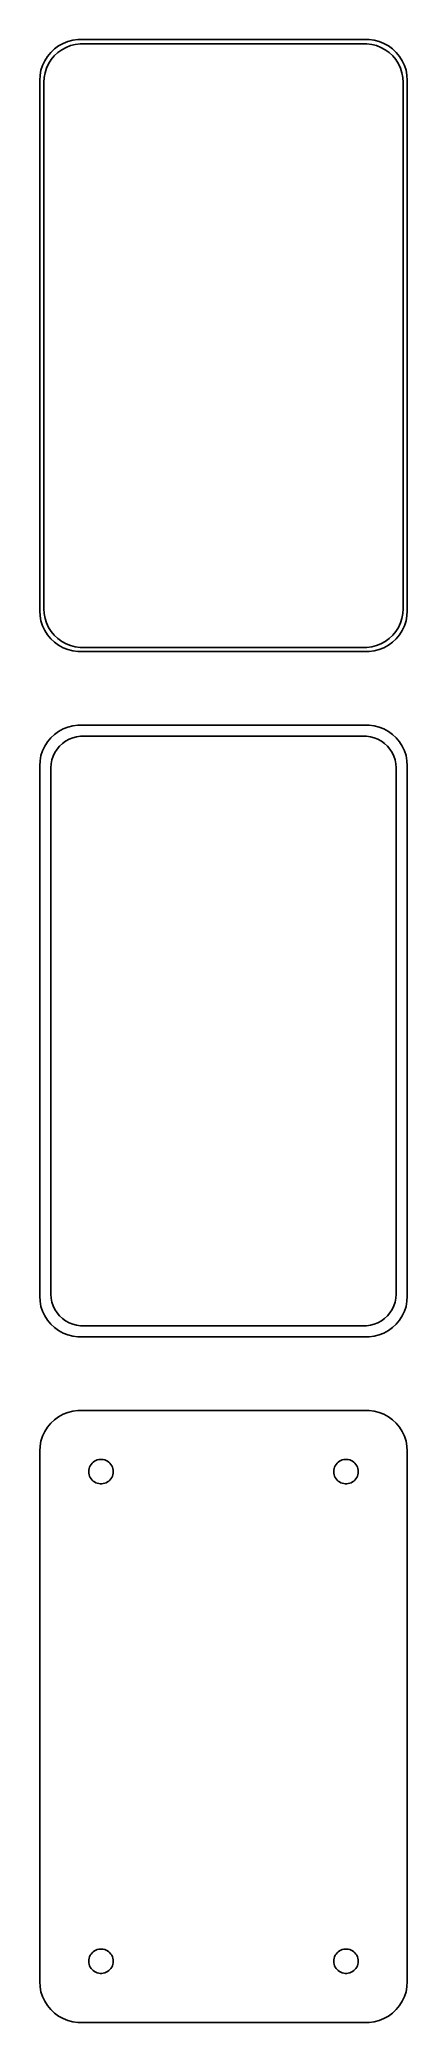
# Model space of a CAD drawing. Header units: metres. Extents: x -22 to 22, y 131 to 373.
import ezdxf

# ---------------------------------------------------------------- set-up
doc = ezdxf.new("R2010")
doc.units = ezdxf.units.M

msp = doc.modelspace()

# ---------------------------------------------------------------- linework, layer by layer
for p, q in [((-21.1448, 371.923), (-21.5451, 371.439)), ((-20.6871, 372.353), (-21.1448, 371.923)), ((-20.7126, 371.502), (-20.2778, 371.91)), ((-20.1791, 372.722), (-20.6871, 372.353)), ((-20.2778, 371.91), (-19.7952, 372.261)), ((-19.6289, 373.024), (-20.1791, 372.722)), ((-19.7952, 372.261), (-19.2724, 372.548)), ((-19.0451, 373.255), (-19.6289, 373.024)), ((-19.2724, 372.548), (-18.7178, 372.768)), ((-18.4369, 373.411), (-19.0451, 373.255)), ((-18.7178, 372.768), (-18.1401, 372.916)), ((-17.8139, 373.49), (-18.4369, 373.411)), ((-18.1401, 372.916), (-17.5482, 372.991)), ((17.8139, 373.49), (-17.8139, 373.49)), ((-17.5482, 372.991), (17.5482, 372.991)), ((17.5482, 372.991), (18.1401, 372.916)), ((18.4369, 373.411), (17.8139, 373.49)), ((18.1401, 372.916), (18.7178, 372.768)), ((19.0451, 373.255), (18.4369, 373.411)), ((18.7178, 372.768), (19.2724, 372.548)), ((19.6289, 373.024), (19.0451, 373.255)), ((19.2724, 372.548), (19.7952, 372.261)), ((20.1791, 372.722), (19.6289, 373.024)), ((19.7952, 372.261), (20.2778, 371.91)), ((20.6871, 372.353), (20.1791, 372.722)), ((20.2778, 371.91), (20.7126, 371.502)), ((21.1448, 371.923), (20.6871, 372.353)), ((21.5451, 371.439), (21.1448, 371.923)), ((-22.3429, 369.743), (-22.4606, 369.127)), ((-22.1489, 370.341), (-22.3429, 369.743)), ((-21.8815, 370.909), (-22.1489, 370.341)), ((-21.9625, 368.845), (-21.8508, 369.431)), ((-21.5451, 371.439), (-21.8815, 370.909)), ((-21.8508, 369.431), (-21.6664, 369.999)), ((-21.6664, 369.999), (-21.4124, 370.538)), ((-21.4124, 370.538), (-21.0928, 371.042)), ((-21.0928, 371.042), (-20.7126, 371.502)), ((20.7126, 371.502), (21.0928, 371.042)), ((21.0928, 371.042), (21.4124, 370.538)), ((21.4124, 370.538), (21.6664, 369.999)), ((21.8815, 370.909), (21.5451, 371.439)), ((21.6664, 369.999), (21.8508, 369.431)), ((21.8508, 369.431), (21.9625, 368.845)), ((22.1489, 370.341), (21.8815, 370.909)), ((22.3429, 369.743), (22.1489, 370.341)), ((22.4606, 369.127), (22.3429, 369.743)), ((-22.4606, 369.127), (-22.5, 368.5)), ((-22.5, 368.5), (-22.5, 303.5)), ((-22, 368.25), (-21.9625, 368.845)), ((-22, 303.75), (-22, 368.25)), ((21.9625, 368.845), (22, 368.25)), ((22, 368.25), (22, 303.75)), ((22.5, 368.5), (22.4606, 369.127)), ((22.5, 303.5), (22.5, 368.5)), ((-21.9625, 303.155), (-22, 303.75)), ((22, 303.75), (21.9625, 303.155)), ((-22.5, 303.5), (-22.4606, 302.873)), ((-22.4606, 302.873), (-22.3429, 302.257)), ((-22.3429, 302.257), (-22.1489, 301.659)), ((-22.1489, 301.659), (-21.8815, 301.091)), ((-21.8508, 302.569), (-21.9625, 303.155)), ((-21.6664, 302.001), (-21.8508, 302.569)), ((-21.4124, 301.462), (-21.6664, 302.001)), ((-21.0928, 300.958), (-21.4124, 301.462)), ((21.4124, 301.462), (21.0928, 300.958)), ((21.6664, 302.001), (21.4124, 301.462)), ((21.8508, 302.569), (21.6664, 302.001)), ((21.9625, 303.155), (21.8508, 302.569)), ((21.8815, 301.091), (22.1489, 301.659)), ((22.1489, 301.659), (22.3429, 302.257)), ((22.3429, 302.257), (22.4606, 302.873)), ((22.4606, 302.873), (22.5, 303.5)), ((-21.8815, 301.091), (-21.5451, 300.561)), ((-21.5451, 300.561), (-21.1448, 300.077)), ((-21.1448, 300.077), (-20.6871, 299.647)), ((-20.7126, 300.498), (-21.0928, 300.958)), ((-20.2778, 300.09), (-20.7126, 300.498)), ((-20.6871, 299.647), (-20.1791, 299.278)), ((-19.7952, 299.739), (-20.2778, 300.09)), ((-20.1791, 299.278), (-19.6289, 298.976)), ((-19.2724, 299.452), (-19.7952, 299.739)), ((-19.6289, 298.976), (-19.0451, 298.745)), ((-18.7178, 299.232), (-19.2724, 299.452)), ((-18.1401, 299.084), (-18.7178, 299.232)), ((-17.5482, 299.009), (-18.1401, 299.084)), ((17.5482, 299.009), (-17.5482, 299.009)), ((18.1401, 299.084), (17.5482, 299.009)), ((18.7178, 299.232), (18.1401, 299.084)), ((19.2724, 299.452), (18.7178, 299.232)), ((19.0451, 298.745), (19.6289, 298.976)), ((19.7952, 299.739), (19.2724, 299.452)), ((19.6289, 298.976), (20.1791, 299.278)), ((20.2778, 300.09), (19.7952, 299.739)), ((20.1791, 299.278), (20.6871, 299.647)), ((20.7126, 300.498), (20.2778, 300.09)), ((20.6871, 299.647), (21.1448, 300.077)), ((21.0928, 300.958), (20.7126, 300.498)), ((21.1448, 300.077), (21.5451, 300.561)), ((21.5451, 300.561), (21.8815, 301.091)), ((-19.0451, 298.745), (-18.4369, 298.589)), ((-18.4369, 298.589), (-17.8139, 298.51)), ((-17.8139, 298.51), (17.8139, 298.51)), ((17.8139, 298.51), (18.4369, 298.589)), ((18.4369, 298.589), (19.0451, 298.745)), ((-19.0451, 289.255), (-19.6289, 289.024)), ((-18.4369, 289.411), (-19.0451, 289.255)), ((-17.8139, 289.49), (-18.4369, 289.411)), ((17.8139, 289.49), (-17.8139, 289.49)), ((18.4369, 289.411), (17.8139, 289.49)), ((19.0451, 289.255), (18.4369, 289.411)), ((19.6289, 289.024), (19.0451, 289.255)), ((-21.8815, 286.909), (-22.1489, 286.341)), ((-21.5451, 287.439), (-21.8815, 286.909)), ((-21.1448, 287.923), (-21.5451, 287.439)), ((-20.6871, 288.353), (-21.1448, 287.923)), ((-20.1791, 288.722), (-20.6871, 288.353)), ((-20.3805, 286.524), (-20.0707, 286.899)), ((-19.6289, 289.024), (-20.1791, 288.722)), ((-20.0707, 286.899), (-19.7165, 287.231)), ((-19.7165, 287.231), (-19.3234, 287.517)), ((-19.3234, 287.517), (-18.8975, 287.751)), ((-18.8975, 287.751), (-18.4457, 287.93)), ((-18.4457, 287.93), (-17.9751, 288.051)), ((-17.9751, 288.051), (-17.493, 288.112)), ((-17.493, 288.112), (17.493, 288.112)), ((17.493, 288.112), (17.9751, 288.051)), ((17.9751, 288.051), (18.4457, 287.93)), ((18.4457, 287.93), (18.8975, 287.751)), ((18.8975, 287.751), (19.3234, 287.517)), ((19.3234, 287.517), (19.7165, 287.231)), ((20.1791, 288.722), (19.6289, 289.024)), ((19.7165, 287.231), (20.0707, 286.899)), ((20.0707, 286.899), (20.3805, 286.524)), ((20.6871, 288.353), (20.1791, 288.722)), ((21.1448, 287.923), (20.6871, 288.353)), ((21.5451, 287.439), (21.1448, 287.923)), ((21.8815, 286.909), (21.5451, 287.439)), ((22.1489, 286.341), (21.8815, 286.909)), ((-22.4606, 285.127), (-22.5, 284.5)), ((-22.5, 284.5), (-22.5, 219.5)), ((-22.3429, 285.743), (-22.4606, 285.127)), ((-22.1489, 286.341), (-22.3429, 285.743)), ((-21.1195, 284.25), (-21.089, 284.735)), ((-21.089, 284.735), (-20.9979, 285.212)), ((-20.9979, 285.212), (-20.8477, 285.674)), ((-20.8477, 285.674), (-20.6408, 286.114)), ((-20.6408, 286.114), (-20.3805, 286.524)), ((20.3805, 286.524), (20.6408, 286.114)), ((20.6408, 286.114), (20.8477, 285.674)), ((20.8477, 285.674), (20.9979, 285.212)), ((20.9979, 285.212), (21.089, 284.735)), ((21.089, 284.735), (21.1195, 284.25)), ((22.3429, 285.743), (22.1489, 286.341)), ((22.4606, 285.127), (22.3429, 285.743)), ((22.5, 284.5), (22.4606, 285.127)), ((22.5, 219.5), (22.5, 284.5)), ((-21.1195, 219.75), (-21.1195, 284.25)), ((21.1195, 284.25), (21.1195, 219.75)), ((-22.5, 219.5), (-22.4606, 218.873)), ((-22.4606, 218.873), (-22.3429, 218.257)), ((-21.089, 219.265), (-21.1195, 219.75)), ((-20.9979, 218.788), (-21.089, 219.265)), ((-20.8477, 218.326), (-20.9979, 218.788)), ((20.9979, 218.788), (20.8477, 218.326)), ((21.089, 219.265), (20.9979, 218.788)), ((21.1195, 219.75), (21.089, 219.265)), ((22.3429, 218.257), (22.4606, 218.873)), ((22.4606, 218.873), (22.5, 219.5)), ((-22.3429, 218.257), (-22.1489, 217.659)), ((-22.1489, 217.659), (-21.8815, 217.091)), ((-21.8815, 217.091), (-21.5451, 216.561)), ((-21.5451, 216.561), (-21.1448, 216.077)), ((-20.6408, 217.886), (-20.8477, 218.326)), ((-20.3805, 217.476), (-20.6408, 217.886)), ((-20.0707, 217.101), (-20.3805, 217.476)), ((-19.7165, 216.769), (-20.0707, 217.101)), ((-19.3234, 216.483), (-19.7165, 216.769)), ((-18.8975, 216.249), (-19.3234, 216.483)), ((19.3234, 216.483), (18.8975, 216.249)), ((19.7165, 216.769), (19.3234, 216.483)), ((20.0707, 217.101), (19.7165, 216.769)), ((20.3805, 217.476), (20.0707, 217.101)), ((20.6408, 217.886), (20.3805, 217.476)), ((20.8477, 218.326), (20.6408, 217.886)), ((21.1448, 216.077), (21.5451, 216.561)), ((21.5451, 216.561), (21.8815, 217.091)), ((21.8815, 217.091), (22.1489, 217.659)), ((22.1489, 217.659), (22.3429, 218.257)), ((-21.1448, 216.077), (-20.6871, 215.647)), ((-20.6871, 215.647), (-20.1791, 215.278)), ((-20.1791, 215.278), (-19.6289, 214.976)), ((-19.6289, 214.976), (-19.0451, 214.745)), ((-19.0451, 214.745), (-18.4369, 214.589)), ((-18.4457, 216.07), (-18.8975, 216.249)), ((-17.9751, 215.949), (-18.4457, 216.07)), ((-18.4369, 214.589), (-17.8139, 214.51)), ((-17.493, 215.888), (-17.9751, 215.949)), ((-17.8139, 214.51), (17.8139, 214.51)), ((17.493, 215.888), (-17.493, 215.888)), ((17.9751, 215.949), (17.493, 215.888)), ((17.8139, 214.51), (18.4369, 214.589)), ((18.4457, 216.07), (17.9751, 215.949)), ((18.4369, 214.589), (19.0451, 214.745)), ((18.8975, 216.249), (18.4457, 216.07)), ((19.0451, 214.745), (19.6289, 214.976)), ((19.6289, 214.976), (20.1791, 215.278)), ((20.1791, 215.278), (20.6871, 215.647)), ((20.6871, 215.647), (21.1448, 216.077)), ((-20.6871, 204.353), (-21.1448, 203.923)), ((-20.1791, 204.722), (-20.6871, 204.353)), ((-19.6289, 205.024), (-20.1791, 204.722)), ((-19.0451, 205.255), (-19.6289, 205.024)), ((-18.4369, 205.411), (-19.0451, 205.255)), ((-17.8139, 205.49), (-18.4369, 205.411)), ((17.8139, 205.49), (-17.8139, 205.49)), ((18.4369, 205.411), (17.8139, 205.49)), ((19.0451, 205.255), (18.4369, 205.411)), ((19.6289, 205.024), (19.0451, 205.255)), ((20.1791, 204.722), (19.6289, 205.024)), ((20.6871, 204.353), (20.1791, 204.722)), ((21.1448, 203.923), (20.6871, 204.353)), ((-22.3429, 201.743), (-22.4606, 201.127)), ((-22.1489, 202.341), (-22.3429, 201.743)), ((-21.8815, 202.909), (-22.1489, 202.341)), ((-21.5451, 203.439), (-21.8815, 202.909)), ((-21.1448, 203.923), (-21.5451, 203.439)), ((21.5451, 203.439), (21.1448, 203.923)), ((21.8815, 202.909), (21.5451, 203.439)), ((22.1489, 202.341), (21.8815, 202.909)), ((22.3429, 201.743), (22.1489, 202.341)), ((22.4606, 201.127), (22.3429, 201.743)), ((-22.4606, 201.127), (-22.5, 200.5)), ((-22.5, 200.5), (-22.5, 135.5)), ((-15.9561, 199.156), (-15.8037, 199.266)), ((-15.8037, 199.266), (-15.6387, 199.357)), ((-15.6387, 199.357), (-15.4635, 199.427)), ((-15.4635, 199.427), (-15.2811, 199.473)), ((-15.2811, 199.473), (-15.0942, 199.497)), ((-15.0942, 199.497), (-14.9058, 199.497)), ((-14.9058, 199.497), (-14.7189, 199.473)), ((-14.7189, 199.473), (-14.5365, 199.427)), ((-14.5365, 199.427), (-14.3613, 199.357)), ((-14.3613, 199.357), (-14.1963, 199.266)), ((-14.1963, 199.266), (-14.0439, 199.156)), ((14.0439, 199.156), (14.1963, 199.266)), ((14.1963, 199.266), (14.3613, 199.357)), ((14.3613, 199.357), (14.5365, 199.427)), ((14.5365, 199.427), (14.7189, 199.473)), ((14.7189, 199.473), (14.9058, 199.497)), ((14.9058, 199.497), (15.0942, 199.497)), ((15.0942, 199.497), (15.2811, 199.473)), ((15.2811, 199.473), (15.4635, 199.427)), ((15.4635, 199.427), (15.6387, 199.357)), ((15.6387, 199.357), (15.8037, 199.266)), ((15.8037, 199.266), (15.9561, 199.156)), ((22.5, 200.5), (22.4606, 201.127)), ((22.5, 135.5), (22.5, 200.5)), ((-16.5, 198), (-16.4882, 198.188)), ((-16.4882, 197.812), (-16.5, 198)), ((-16.4882, 198.188), (-16.4529, 198.373)), ((-16.4529, 197.627), (-16.4882, 197.812)), ((-16.4529, 198.373), (-16.3947, 198.552)), ((-16.3947, 197.448), (-16.4529, 197.627)), ((-16.3947, 198.552), (-16.3145, 198.723)), ((-16.3145, 197.277), (-16.3947, 197.448)), ((-16.3145, 198.723), (-16.2135, 198.882)), ((-16.2135, 197.118), (-16.3145, 197.277)), ((-16.2135, 198.882), (-16.0934, 199.027)), ((-16.0934, 196.973), (-16.2135, 197.118)), ((-16.0934, 199.027), (-15.9561, 199.156)), ((-15.9561, 196.844), (-16.0934, 196.973)), ((-15.8037, 196.734), (-15.9561, 196.844)), ((-14.0439, 196.844), (-14.1963, 196.734)), ((-14.0439, 199.156), (-13.9065, 199.027)), ((-13.9065, 196.973), (-14.0439, 196.844)), ((-13.9065, 199.027), (-13.7865, 198.882)), ((-13.7865, 197.118), (-13.9065, 196.973)), ((-13.7865, 198.882), (-13.6855, 198.723)), ((-13.6855, 197.277), (-13.7865, 197.118)), ((-13.6855, 198.723), (-13.6053, 198.552)), ((-13.6053, 197.448), (-13.6855, 197.277)), ((-13.6053, 198.552), (-13.5471, 198.373)), ((-13.5471, 197.627), (-13.6053, 197.448)), ((-13.5471, 198.373), (-13.5118, 198.188)), ((-13.5118, 197.812), (-13.5471, 197.627)), ((-13.5118, 198.188), (-13.5, 198)), ((-13.5, 198), (-13.5118, 197.812)), ((13.5, 198), (13.5118, 198.188)), ((13.5118, 197.812), (13.5, 198)), ((13.5118, 198.188), (13.5471, 198.373)), ((13.5471, 197.627), (13.5118, 197.812)), ((13.5471, 198.373), (13.6053, 198.552)), ((13.6053, 197.448), (13.5471, 197.627)), ((13.6053, 198.552), (13.6855, 198.723)), ((13.6855, 197.277), (13.6053, 197.448)), ((13.6855, 198.723), (13.7865, 198.882)), ((13.7865, 197.118), (13.6855, 197.277)), ((13.7865, 198.882), (13.9065, 199.027)), ((13.9065, 196.973), (13.7865, 197.118)), ((13.9065, 199.027), (14.0439, 199.156)), ((14.0439, 196.844), (13.9065, 196.973)), ((14.1963, 196.734), (14.0439, 196.844)), ((15.9561, 196.844), (15.8037, 196.734)), ((15.9561, 199.156), (16.0934, 199.027)), ((16.0934, 196.973), (15.9561, 196.844)), ((16.0934, 199.027), (16.2135, 198.882)), ((16.2135, 197.118), (16.0934, 196.973)), ((16.2135, 198.882), (16.3145, 198.723)), ((16.3145, 197.277), (16.2135, 197.118)), ((16.3145, 198.723), (16.3947, 198.552)), ((16.3947, 197.448), (16.3145, 197.277)), ((16.3947, 198.552), (16.4529, 198.373)), ((16.4529, 197.627), (16.3947, 197.448)), ((16.4529, 198.373), (16.4882, 198.188)), ((16.4882, 197.812), (16.4529, 197.627)), ((16.4882, 198.188), (16.5, 198)), ((16.5, 198), (16.4882, 197.812)), ((-15.6387, 196.643), (-15.8037, 196.734)), ((-15.4635, 196.573), (-15.6387, 196.643)), ((-15.2811, 196.527), (-15.4635, 196.573)), ((-15.0942, 196.503), (-15.2811, 196.527)), ((-14.9058, 196.503), (-15.0942, 196.503)), ((-14.7189, 196.527), (-14.9058, 196.503)), ((-14.5365, 196.573), (-14.7189, 196.527)), ((-14.3613, 196.643), (-14.5365, 196.573)), ((-14.1963, 196.734), (-14.3613, 196.643)), ((14.3613, 196.643), (14.1963, 196.734)), ((14.5365, 196.573), (14.3613, 196.643)), ((14.7189, 196.527), (14.5365, 196.573)), ((14.9058, 196.503), (14.7189, 196.527)), ((15.0942, 196.503), (14.9058, 196.503)), ((15.2811, 196.527), (15.0942, 196.503)), ((15.4635, 196.573), (15.2811, 196.527)), ((15.6387, 196.643), (15.4635, 196.573)), ((15.8037, 196.734), (15.6387, 196.643)), ((-16.4529, 138.373), (-16.3947, 138.552)), ((-16.3947, 138.552), (-16.3145, 138.723)), ((-16.3145, 138.723), (-16.2135, 138.882)), ((-16.2135, 138.882), (-16.0934, 139.027)), ((-16.0934, 139.027), (-15.9561, 139.156)), ((-15.9561, 139.156), (-15.8037, 139.266)), ((-15.8037, 139.266), (-15.6387, 139.357)), ((-15.6387, 139.357), (-15.4635, 139.427)), ((-15.4635, 139.427), (-15.2811, 139.473)), ((-15.2811, 139.473), (-15.0942, 139.497)), ((-15.0942, 139.497), (-14.9058, 139.497)), ((-14.9058, 139.497), (-14.7189, 139.473)), ((-14.7189, 139.473), (-14.5365, 139.427)), ((-14.5365, 139.427), (-14.3613, 139.357)), ((-14.3613, 139.357), (-14.1963, 139.266)), ((-14.1963, 139.266), (-14.0439, 139.156)), ((-14.0439, 139.156), (-13.9065, 139.027)), ((-13.9065, 139.027), (-13.7865, 138.882)), ((-13.7865, 138.882), (-13.6855, 138.723)), ((-13.6855, 138.723), (-13.6053, 138.552)), ((-13.6053, 138.552), (-13.5471, 138.373)), ((13.5471, 138.373), (13.6053, 138.552)), ((13.6053, 138.552), (13.6855, 138.723)), ((13.6855, 138.723), (13.7865, 138.882)), ((13.7865, 138.882), (13.9065, 139.027)), ((13.9065, 139.027), (14.0439, 139.156)), ((14.0439, 139.156), (14.1963, 139.266)), ((14.1963, 139.266), (14.3613, 139.357)), ((14.3613, 139.357), (14.5365, 139.427)), ((14.5365, 139.427), (14.7189, 139.473)), ((14.7189, 139.473), (14.9058, 139.497)), ((14.9058, 139.497), (15.0942, 139.497)), ((15.0942, 139.497), (15.2811, 139.473)), ((15.2811, 139.473), (15.4635, 139.427)), ((15.4635, 139.427), (15.6387, 139.357)), ((15.6387, 139.357), (15.8037, 139.266)), ((15.8037, 139.266), (15.9561, 139.156)), ((15.9561, 139.156), (16.0934, 139.027)), ((16.0934, 139.027), (16.2135, 138.882)), ((16.2135, 138.882), (16.3145, 138.723)), ((16.3145, 138.723), (16.3947, 138.552)), ((16.3947, 138.552), (16.4529, 138.373)), ((-16.5, 138), (-16.4882, 138.188)), ((-16.4882, 137.812), (-16.5, 138)), ((-16.4882, 138.188), (-16.4529, 138.373)), ((-16.4529, 137.627), (-16.4882, 137.812)), ((-16.3947, 137.448), (-16.4529, 137.627)), ((-16.3145, 137.277), (-16.3947, 137.448)), ((-16.2135, 137.118), (-16.3145, 137.277)), ((-16.0934, 136.973), (-16.2135, 137.118)), ((-15.9561, 136.844), (-16.0934, 136.973)), ((-15.8037, 136.734), (-15.9561, 136.844)), ((-15.6387, 136.643), (-15.8037, 136.734)), ((-15.4635, 136.573), (-15.6387, 136.643)), ((-15.2811, 136.527), (-15.4635, 136.573)), ((-15.0942, 136.503), (-15.2811, 136.527)), ((-14.9058, 136.503), (-15.0942, 136.503)), ((-14.7189, 136.527), (-14.9058, 136.503)), ((-14.5365, 136.573), (-14.7189, 136.527)), ((-14.3613, 136.643), (-14.5365, 136.573)), ((-14.1963, 136.734), (-14.3613, 136.643)), ((-14.0439, 136.844), (-14.1963, 136.734)), ((-13.9065, 136.973), (-14.0439, 136.844)), ((-13.7865, 137.118), (-13.9065, 136.973)), ((-13.6855, 137.277), (-13.7865, 137.118)), ((-13.6053, 137.448), (-13.6855, 137.277)), ((-13.5471, 137.627), (-13.6053, 137.448)), ((-13.5471, 138.373), (-13.5118, 138.188)), ((-13.5118, 137.812), (-13.5471, 137.627)), ((-13.5118, 138.188), (-13.5, 138)), ((-13.5, 138), (-13.5118, 137.812)), ((13.5, 138), (13.5118, 138.188)), ((13.5118, 137.812), (13.5, 138)), ((13.5118, 138.188), (13.5471, 138.373)), ((13.5471, 137.627), (13.5118, 137.812)), ((13.6053, 137.448), (13.5471, 137.627)), ((13.6855, 137.277), (13.6053, 137.448)), ((13.7865, 137.118), (13.6855, 137.277)), ((13.9065, 136.973), (13.7865, 137.118)), ((14.0439, 136.844), (13.9065, 136.973)), ((14.1963, 136.734), (14.0439, 136.844)), ((14.3613, 136.643), (14.1963, 136.734)), ((14.5365, 136.573), (14.3613, 136.643)), ((14.7189, 136.527), (14.5365, 136.573)), ((14.9058, 136.503), (14.7189, 136.527)), ((15.0942, 136.503), (14.9058, 136.503)), ((15.2811, 136.527), (15.0942, 136.503)), ((15.4635, 136.573), (15.2811, 136.527)), ((15.6387, 136.643), (15.4635, 136.573)), ((15.8037, 136.734), (15.6387, 136.643)), ((15.9561, 136.844), (15.8037, 136.734)), ((16.0934, 136.973), (15.9561, 136.844)), ((16.2135, 137.118), (16.0934, 136.973)), ((16.3145, 137.277), (16.2135, 137.118)), ((16.3947, 137.448), (16.3145, 137.277)), ((16.4529, 137.627), (16.3947, 137.448)), ((16.4529, 138.373), (16.4882, 138.188)), ((16.4882, 137.812), (16.4529, 137.627)), ((16.4882, 138.188), (16.5, 138)), ((16.5, 138), (16.4882, 137.812)), ((-22.5, 135.5), (-22.4606, 134.873)), ((-22.4606, 134.873), (-22.3429, 134.257)), ((-22.3429, 134.257), (-22.1489, 133.659)), ((-22.1489, 133.659), (-21.8815, 133.091)), ((21.8815, 133.091), (22.1489, 133.659)), ((22.1489, 133.659), (22.3429, 134.257)), ((22.3429, 134.257), (22.4606, 134.873)), ((22.4606, 134.873), (22.5, 135.5)), ((-21.8815, 133.091), (-21.5451, 132.561)), ((-21.5451, 132.561), (-21.1448, 132.077)), ((-21.1448, 132.077), (-20.6871, 131.647)), ((-20.6871, 131.647), (-20.1791, 131.278)), ((-20.1791, 131.278), (-19.6289, 130.976)), ((19.6289, 130.976), (20.1791, 131.278)), ((20.1791, 131.278), (20.6871, 131.647)), ((20.6871, 131.647), (21.1448, 132.077)), ((21.1448, 132.077), (21.5451, 132.561)), ((21.5451, 132.561), (21.8815, 133.091)), ((-19.6289, 130.976), (-19.0451, 130.745)), ((-19.0451, 130.745), (-18.4369, 130.589)), ((-18.4369, 130.589), (-17.8139, 130.51)), ((-17.8139, 130.51), (17.8139, 130.51)), ((17.8139, 130.51), (18.4369, 130.589)), ((18.4369, 130.589), (19.0451, 130.745)), ((19.0451, 130.745), (19.6289, 130.976))]:
    msp.add_line(p, q)

doc.saveas('drawing.dxf')
